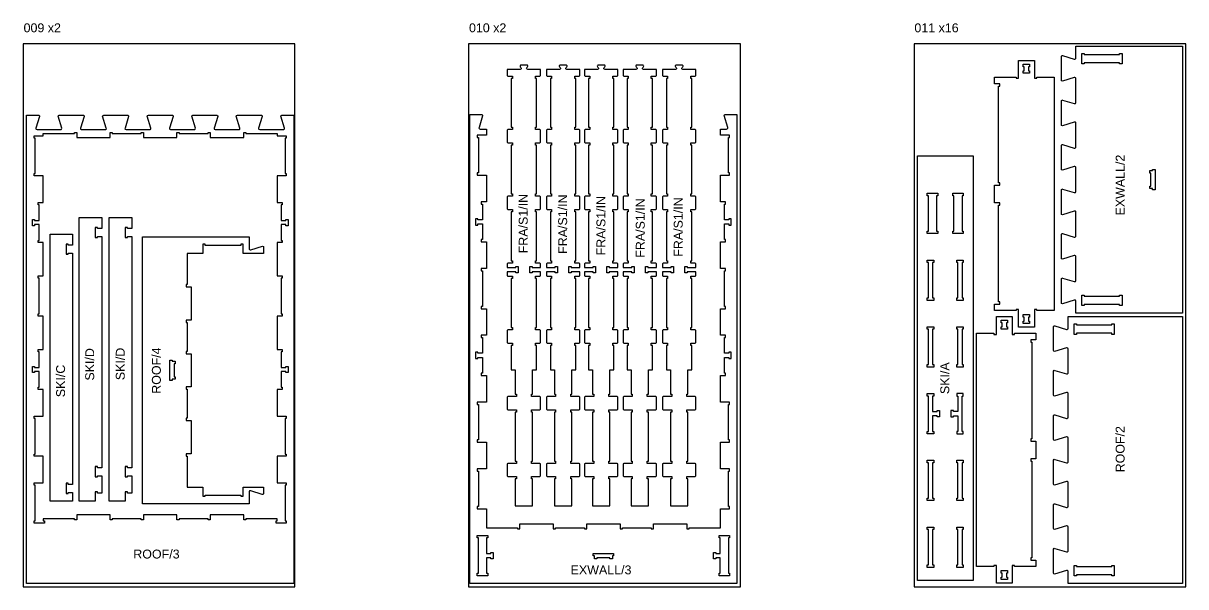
# Model space of a CAD drawing. Extents: x -4741 to 10570, y -11118 to 12613.
# Drawn here: x -650 to 4570, y 882 to 3415 of the extents above; entities that cross this region are included whole.
import ezdxf

# ---------------------------------------------------------------- set-up
doc = ezdxf.new("R2010")
doc.units = 0
doc.header["$MEASUREMENT"] = 0
for name, color, linetype in [('0_SHEET_BIRCHPLY_2440X1220', 1, 'CONTINUOUS'), ('1_ANYTOOL_1MMDEEP_INSIDE', 2, 'CONTINUOUS'), ('3_ANYTOOL_CUTTHROUGH_INSID', 4, 'CONTINUOUS'), ('6_ANYTOOL_CUTTHROUGH_OUTSI', 5, 'CONTINUOUS')]:
    doc.layers.add(name, color=color, linetype=linetype)

msp = doc.modelspace()

# ---------------------------------------------------------------- linework, layer by layer
at = {"layer": '0_SHEET_BIRCHPLY_2440X1220'}
for points in [[(-649.6, 3322.2), (-649.6, 882.2), (570.4, 882.2), (570.4, 3322.2), (-649.6, 3322.2)], [(1350.4, 3322.2), (1350.4, 882.2), (2570.4, 882.2), (2570.4, 3322.2), (1350.4, 3322.2)], [(3350.4, 3322.2), (3350.4, 882.2), (4570.4, 882.2), (4570.4, 3322.2), (3350.4, 3322.2)]]:
    msp.add_lwpolyline(points, dxfattribs=at)
at = {"layer": '3_ANYTOOL_CUTTHROUGH_INSID'}
for points in [[(4103.3, 3231.7), (4103.3, 3278.7), (4114.3, 3278.7), (4114.3, 3273.7), (4273.3, 3273.7), (4273.3, 3278.7), (4284.3, 3278.7), (4284.3, 3231.7), (4273.3, 3231.7), (4273.3, 3236.7), (4114.3, 3236.7), (4114.3, 3231.7), (4103.3, 3231.7)], [(3840.4, 3190.4), (3840.4, 3201.4), (3845.4, 3201.4), (3845.4, 3219.4), (3840.4, 3219.4), (3840.4, 3230.4), (3869.4, 3230.4), (3869.4, 3219.4), (3864.4, 3219.4), (3864.4, 3201.4), (3869.4, 3201.4), (3869.4, 3190.4), (3840.4, 3190.4)], [(4408.8, 2752.7), (4421.8, 2752.7), (4421.8, 2757.7), (4432.8, 2757.7), (4432.8, 2666.7), (4421.8, 2666.7), (4421.8, 2671.7), (4408.8, 2671.7), (4408.8, 2682.7), (4413.8, 2682.7), (4413.8, 2741.7), (4408.8, 2741.7), (4408.8, 2752.7)], [(3456.9, 2650.5), (3456.9, 2639.5), (3451.9, 2639.5), (3451.9, 2480.5), (3456.9, 2480.5), (3456.9, 2469.5), (3409.9, 2469.5), (3409.9, 2480.5), (3414.9, 2480.5), (3414.9, 2639.5), (3409.9, 2639.5), (3409.9, 2650.5), (3456.9, 2650.5)], [(3570.9, 2650.5), (3570.9, 2639.5), (3565.9, 2639.5), (3565.9, 2480.5), (3570.9, 2480.5), (3570.9, 2469.5), (3523.9, 2469.5), (3523.9, 2480.5), (3528.9, 2480.5), (3528.9, 2639.5), (3523.9, 2639.5), (3523.9, 2650.5), (3570.9, 2650.5)], [(3438.9, 2350.5), (3438.9, 2339.5), (3433.9, 2339.5), (3433.9, 2180.5), (3438.9, 2180.5), (3438.9, 2169.5), (3409.9, 2169.5), (3409.9, 2180.5), (3414.9, 2180.5), (3414.9, 2339.5), (3409.9, 2339.5), (3409.9, 2350.5), (3438.9, 2350.5)], [(3570.9, 2350.5), (3570.9, 2339.5), (3565.9, 2339.5), (3565.9, 2180.5), (3570.9, 2180.5), (3570.9, 2169.5), (3541.9, 2169.5), (3541.9, 2180.5), (3546.9, 2180.5), (3546.9, 2339.5), (3541.9, 2339.5), (3541.9, 2350.5), (3570.9, 2350.5)], [(4103.3, 2192.7), (4114.3, 2192.7), (4114.3, 2187.7), (4273.3, 2187.7), (4273.3, 2192.7), (4284.3, 2192.7), (4284.3, 2145.7), (4273.3, 2145.7), (4273.3, 2150.7), (4114.3, 2150.7), (4114.3, 2145.7), (4103.3, 2145.7), (4103.3, 2192.7)], [(3840.4, 2105.4), (3869.4, 2105.4), (3869.4, 2094.4), (3864.4, 2094.4), (3864.4, 2076.4), (3869.4, 2076.4), (3869.4, 2065.4), (3840.4, 2065.4), (3840.4, 2076.4), (3845.4, 2076.4), (3845.4, 2094.4), (3840.4, 2094.4), (3840.4, 2105.4)], [(3438.9, 2050.5), (3438.9, 2039.5), (3433.9, 2039.5), (3433.9, 1880.5), (3438.9, 1880.5), (3438.9, 1869.5), (3409.9, 1869.5), (3409.9, 1880.5), (3414.9, 1880.5), (3414.9, 2039.5), (3409.9, 2039.5), (3409.9, 2050.5), (3438.9, 2050.5)], [(3570.9, 2050.5), (3570.9, 2039.5), (3565.9, 2039.5), (3565.9, 1880.5), (3570.9, 1880.5), (3570.9, 1869.5), (3541.9, 1869.5), (3541.9, 1880.5), (3546.9, 1880.5), (3546.9, 2039.5), (3541.9, 2039.5), (3541.9, 2050.5), (3570.9, 2050.5)], [(3740.9, 2079.7), (3769.9, 2079.7), (3769.9, 2068.7), (3764.9, 2068.7), (3764.9, 2050.7), (3769.9, 2050.7), (3769.9, 2039.7), (3740.9, 2039.7), (3740.9, 2050.7), (3745.9, 2050.7), (3745.9, 2068.7), (3740.9, 2068.7), (3740.9, 2079.7)], [(4068.7, 2063.7), (4079.7, 2063.7), (4079.7, 2058.7), (4238.7, 2058.7), (4238.7, 2063.7), (4249.7, 2063.7), (4249.7, 2016.7), (4238.7, 2016.7), (4238.7, 2021.7), (4079.7, 2021.7), (4079.7, 2016.7), (4068.7, 2016.7), (4068.7, 2063.7)], [(8.8, 1900.5), (19.8, 1900.5), (19.8, 1895.5), (32.8, 1895.5), (32.8, 1884.5), (27.8, 1884.5), (27.8, 1825.5), (32.8, 1825.5), (32.8, 1814.5), (19.8, 1814.5), (19.8, 1809.5), (8.8, 1809.5), (8.8, 1900.5)], [(3414.9, 1739.5), (3409.9, 1739.5), (3409.9, 1750.5), (3438.9, 1750.5), (3438.9, 1739.5), (3433.9, 1739.5), (3433.9, 1669.5), (3453.9, 1669.5), (3453.9, 1674.5), (3464.9, 1674.5), (3464.9, 1645.5), (3453.9, 1645.5), (3453.9, 1650.5), (3433.9, 1650.5), (3433.9, 1580.5), (3438.9, 1580.5), (3438.9, 1569.5), (3409.9, 1569.5), (3409.9, 1580.5), (3414.9, 1580.5), (3414.9, 1739.5)], [(3565.9, 1739.5), (3570.9, 1739.5), (3570.9, 1750.5), (3541.9, 1750.5), (3541.9, 1739.5), (3546.9, 1739.5), (3546.9, 1669.5), (3526.9, 1669.5), (3526.9, 1674.5), (3515.9, 1674.5), (3515.9, 1645.5), (3526.9, 1645.5), (3526.9, 1650.5), (3546.9, 1650.5), (3546.9, 1580.5), (3541.9, 1580.5), (3541.9, 1569.5), (3570.9, 1569.5), (3570.9, 1580.5), (3565.9, 1580.5), (3565.9, 1739.5)], [(3438.9, 1450.5), (3438.9, 1439.5), (3433.9, 1439.5), (3433.9, 1280.5), (3438.9, 1280.5), (3438.9, 1269.5), (3409.9, 1269.5), (3409.9, 1280.5), (3414.9, 1280.5), (3414.9, 1439.5), (3409.9, 1439.5), (3409.9, 1450.5), (3438.9, 1450.5)], [(3570.9, 1450.5), (3570.9, 1439.5), (3565.9, 1439.5), (3565.9, 1280.5), (3570.9, 1280.5), (3570.9, 1269.5), (3541.9, 1269.5), (3541.9, 1280.5), (3546.9, 1280.5), (3546.9, 1439.5), (3541.9, 1439.5), (3541.9, 1450.5), (3570.9, 1450.5)], [(3438.9, 1150.5), (3438.9, 1139.5), (3433.9, 1139.5), (3433.9, 980.5), (3438.9, 980.5), (3438.9, 969.5), (3409.9, 969.5), (3409.9, 980.5), (3414.9, 980.5), (3414.9, 1139.5), (3409.9, 1139.5), (3409.9, 1150.5), (3438.9, 1150.5)], [(3570.9, 1150.5), (3570.9, 1139.5), (3565.9, 1139.5), (3565.9, 980.5), (3570.9, 980.5), (3570.9, 969.5), (3541.9, 969.5), (3541.9, 980.5), (3546.9, 980.5), (3546.9, 1139.5), (3541.9, 1139.5), (3541.9, 1150.5), (3570.9, 1150.5)], [(1435.9, 1112.7), (1435.9, 1101.7), (1430.9, 1101.7), (1430.9, 1031.7), (1449.9, 1031.7), (1449.9, 1036.7), (1460.9, 1036.7), (1460.9, 1007.7), (1449.9, 1007.7), (1449.9, 1012.7), (1430.9, 1012.7), (1430.9, 942.7), (1435.9, 942.7), (1435.9, 931.7), (1388.9, 931.7), (1388.9, 942.7), (1393.9, 942.7), (1393.9, 1101.7), (1388.9, 1101.7), (1388.9, 1112.7), (1435.9, 1112.7)], [(2474.9, 1112.7), (2521.9, 1112.7), (2521.9, 1101.7), (2516.9, 1101.7), (2516.9, 942.7), (2521.9, 942.7), (2521.9, 931.7), (2474.9, 931.7), (2474.9, 942.7), (2479.9, 942.7), (2479.9, 1012.7), (2460.9, 1012.7), (2460.9, 1007.7), (2449.9, 1007.7), (2449.9, 1036.7), (2460.9, 1036.7), (2460.9, 1031.7), (2479.9, 1031.7), (2479.9, 1101.7), (2474.9, 1101.7), (2474.9, 1112.7)], [(2000.9, 1031.7), (2000.9, 1020.7), (1995.9, 1020.7), (1995.9, 1007.7), (1984.9, 1007.7), (1984.9, 1012.7), (1925.9, 1012.7), (1925.9, 1007.7), (1914.9, 1007.7), (1914.9, 1020.7), (1909.9, 1020.7), (1909.9, 1031.7), (2000.9, 1031.7)], [(3740.9, 954.7), (3769.9, 954.7), (3769.9, 943.7), (3764.9, 943.7), (3764.9, 925.7), (3769.9, 925.7), (3769.9, 914.7), (3740.9, 914.7), (3740.9, 925.7), (3745.9, 925.7), (3745.9, 943.7), (3740.9, 943.7), (3740.9, 954.7)], [(4068.7, 977.7), (4079.7, 977.7), (4079.7, 972.7), (4238.7, 972.7), (4238.7, 977.7), (4249.7, 977.7), (4249.7, 930.7), (4238.7, 930.7), (4238.7, 935.7), (4079.7, 935.7), (4079.7, 930.7), (4068.7, 930.7), (4068.7, 977.7)]]:
    msp.add_lwpolyline(points, dxfattribs=at)
at = {"layer": '6_ANYTOOL_CUTTHROUGH_OUTSI'}
for points in [[(4011.8, 3066.9), (4014.4, 3070), (4017.7, 3069.8), (4069.8, 3053.7), (4072.3, 3053.6), (4074.6, 3054.6), (4076.3, 3056.5), (4076.8, 3059), (4076.8, 3165.5), (4076.3, 3168), (4074.6, 3169.9), (4072.3, 3170.9), (4069.8, 3170.7), (4016.3, 3154.3), (4012.6, 3155.9), (4011.8, 3159), (4011.8, 3266.9), (4014.4, 3270), (4017.7, 3269.8), (4069.8, 3253.7), (4072.3, 3253.6), (4074.6, 3254.6), (4076.3, 3256.5), (4076.8, 3259), (4076.8, 3312), (4555.1, 3312), (4555.1, 2112.5), (4076.8, 2112.5), (4076.8, 2165.5), (4076.3, 2168), (4074.6, 2169.9), (4072.3, 2170.9), (4069.8, 2170.7), (4016.3, 2154.3), (4012.6, 2155.9), (4011.8, 2159), (4011.8, 2266.9), (4014.4, 2270), (4017.7, 2269.8), (4069.8, 2253.7), (4072.3, 2253.6), (4074.6, 2254.6), (4076.3, 2256.5), (4076.8, 2259), (4076.8, 2365.5), (4076.3, 2368), (4074.6, 2369.9), (4072.3, 2370.9), (4069.8, 2370.7), (4016.3, 2354.3), (4012.6, 2355.9), (4011.8, 2359), (4011.8, 2466.9), (4014.4, 2470), (4017.7, 2469.8), (4069.8, 2453.7), (4072.3, 2453.6), (4074.6, 2454.6), (4076.3, 2456.5), (4076.8, 2459), (4076.8, 2565.5), (4076.3, 2568), (4074.6, 2569.9), (4072.3, 2570.9), (4069.8, 2570.7), (4016.3, 2554.3), (4012.6, 2555.9), (4011.8, 2559), (4011.8, 2666.9), (4014.4, 2670), (4017.7, 2669.8), (4069.8, 2653.7), (4072.3, 2653.6), (4074.6, 2654.6), (4076.3, 2656.5), (4076.8, 2659), (4076.8, 2765.5), (4076.3, 2768), (4074.6, 2769.9), (4072.3, 2770.9), (4069.8, 2770.7), (4016.3, 2754.3), (4012.6, 2755.9), (4011.8, 2759), (4011.8, 2866.9), (4014.4, 2870), (4017.7, 2869.8), (4069.8, 2853.7), (4072.3, 2853.6), (4074.6, 2854.6), (4076.3, 2856.5), (4076.8, 2859), (4076.8, 2965.5), (4076.3, 2968), (4074.6, 2969.9), (4072.3, 2970.9), (4069.8, 2970.7), (4016.3, 2954.3), (4012.6, 2955.9), (4011.8, 2959), (4011.8, 3066.9)], [(3730.2, 3132.7), (3735.2, 3132.7), (3735.2, 3143.2), (3712.2, 3143.2), (3712.2, 3172.7), (3808.7, 3172.7), (3808.7, 3167.7), (3819.2, 3167.7), (3819.2, 3247.7), (3890.7, 3247.7), (3890.7, 3167.7), (3901.2, 3167.7), (3901.2, 3172.7), (3979.7, 3172.7), (3979.7, 2123.2), (3901.2, 2123.2), (3901.2, 2128.2), (3890.7, 2128.2), (3890.7, 2048.2), (3819.2, 2048.2), (3819.2, 2128.2), (3808.7, 2128.2), (3808.7, 2123.2), (3712.2, 2123.2), (3712.2, 2152.7), (3735.2, 2152.7), (3735.2, 2163.2), (3730.2, 2163.2), (3730.2, 2597.7), (3735.2, 2597.7), (3735.2, 2608.2), (3712.2, 2608.2), (3712.2, 2687.7), (3735.2, 2687.7), (3735.2, 2698.2), (3730.2, 2698.2), (3730.2, 3132.7)], [(-487.9, 3001.5), (-379.8, 3001.5), (-376.4, 2998.6), (-376.6, 2995), (-392.6, 2943), (-392.8, 2940.6), (-391.9, 2938.5), (-390.1, 2937), (-387.8, 2936.5), (-281.4, 2936.5), (-279.1, 2937), (-277.4, 2938.5), (-276.5, 2940.6), (-276.6, 2943), (-293.1, 2996.6), (-291.4, 3000.6), (-287.9, 3001.5), (-179.8, 3001.5), (-176.4, 2998.6), (-176.6, 2995), (-192.6, 2943), (-192.8, 2940.6), (-191.9, 2938.5), (-187.8, 2936.5), (-81.4, 2936.5), (-79.1, 2937), (-77.4, 2938.5), (-76.5, 2940.6), (-76.6, 2943), (-93.1, 2996.6), (-91.4, 3000.6), (-87.9, 3001.5), (20.2, 3001.5), (23.6, 2998.6), (23.4, 2995), (7.4, 2943), (7.2, 2940.6), (8.1, 2938.5), (12.2, 2936.5), (118.6, 2936.5), (120.9, 2937), (122.6, 2938.5), (123.4, 2943), (106.9, 2996.6), (108.6, 3000.6), (112.1, 3001.5), (220.2, 3001.5), (223.6, 2998.6), (223.4, 2995), (207.4, 2943), (207.2, 2940.6), (208.1, 2938.5), (212.2, 2936.5), (318.6, 2936.5), (320.9, 2937), (322.6, 2938.5), (323.4, 2943), (306.9, 2996.6), (308.6, 3000.6), (312.1, 3001.5), (420.2, 3001.5), (423.6, 2998.6), (423.4, 2995), (407.4, 2943), (407.2, 2940.6), (408.1, 2938.5), (412.2, 2936.5), (518.6, 2936.5), (520.9, 2937), (522.6, 2938.5), (523.5, 2940.6), (523.4, 2943), (506.9, 2996.6), (508.6, 3000.6), (512.1, 3001.5), (565.6, 3001.5), (565.6, 897), (-634.9, 897), (-634.9, 3001.5), (-579.8, 3001.5), (-576.4, 2998.6), (-576.6, 2995), (-592.6, 2943), (-592.8, 2940.6), (-591.9, 2938.5), (-587.8, 2936.5), (-481.4, 2936.5), (-479.1, 2937), (-477.4, 2938.5), (-476.6, 2943), (-493.1, 2996.6), (-491.4, 3000.6), (-487.9, 3001.5)], [(2502.2, 3004.2), (2555.1, 3004.2), (2555.1, 897.5), (1355.6, 897.5), (1355.6, 3004.2), (1410.1, 3004.2), (1413.1, 3001.7), (1412.9, 2998.4), (1396.9, 2946.3), (1396.7, 2943.8), (1397.7, 2941.5), (1399.7, 2939.8), (1402.1, 2939.2), (1430.1, 2939.2), (1430.1, 2912.5), (1389.1, 2912.5), (1389.1, 2902), (1394.1, 2902), (1394.1, 2742.5), (1389.1, 2742.5), (1389.1, 2732), (1430.1, 2732), (1430.1, 2612.5), (1407.1, 2612.5), (1407.1, 2602), (1412.1, 2602), (1412.1, 2531.5), (1391.6, 2531.5), (1391.6, 2536.5), (1381.1, 2536.5), (1381.1, 2508), (1391.6, 2508), (1391.6, 2513), (1412.1, 2513), (1412.1, 2442.5), (1407.1, 2442.5), (1407.1, 2432), (1430.1, 2432), (1430.1, 2312.5), (1407.1, 2312.5), (1407.1, 2302), (1412.1, 2302), (1412.1, 2142.5), (1407.1, 2142.5), (1407.1, 2132), (1430.1, 2132), (1430.1, 2012.5), (1407.1, 2012.5), (1407.1, 2002), (1412.1, 2002), (1412.1, 1931.5), (1391.6, 1931.5), (1391.6, 1936.5), (1381.1, 1936.5), (1381.1, 1908), (1391.6, 1908), (1391.6, 1913), (1412.1, 1913), (1412.1, 1842.5), (1407.1, 1842.5), (1407.1, 1832), (1430.1, 1832), (1430.1, 1712.5), (1389.1, 1712.5), (1389.1, 1702), (1394.1, 1702), (1394.1, 1542.5), (1389.1, 1542.5), (1389.1, 1532), (1430.1, 1532), (1430.1, 1412.5), (1389.1, 1412.5), (1389.1, 1402), (1394.1, 1402), (1394.1, 1242.5), (1389.1, 1242.5), (1389.1, 1232), (1430.1, 1232), (1430.1, 1147), (1570.1, 1147), (1570.1, 1142), (1580.6, 1142), (1580.6, 1165), (1730.1, 1165), (1730.1, 1142), (1740.6, 1142), (1740.6, 1147), (1870.1, 1147), (1870.1, 1142), (1880.6, 1142), (1880.6, 1165), (2030.1, 1165), (2030.1, 1142), (2040.6, 1142), (2040.6, 1147), (2170.1, 1147), (2170.1, 1142), (2180.6, 1142), (2180.6, 1165), (2330.1, 1165), (2330.1, 1142), (2340.6, 1142), (2340.6, 1147), (2480.6, 1147), (2480.6, 1232), (2521.6, 1232), (2521.6, 1242.5), (2516.6, 1242.5), (2516.6, 1402), (2521.6, 1402), (2521.6, 1412.5), (2480.6, 1412.5), (2480.6, 1532), (2521.6, 1532), (2521.6, 1542.5), (2516.6, 1542.5), (2516.6, 1702), (2521.6, 1702), (2521.6, 1712.5), (2480.6, 1712.5), (2480.6, 1832), (2503.6, 1832), (2503.6, 1842.5), (2498.6, 1842.5), (2498.6, 1913), (2519.1, 1913), (2519.1, 1908), (2529.6, 1908), (2529.6, 1936.5), (2519.1, 1936.5), (2519.1, 1931.5), (2498.6, 1931.5), (2498.6, 2002), (2503.6, 2002), (2503.6, 2012.5), (2480.6, 2012.5), (2480.6, 2132), (2503.6, 2132), (2503.6, 2142.5), (2498.6, 2142.5), (2498.6, 2302), (2503.6, 2302), (2503.6, 2312.5), (2480.6, 2312.5), (2480.6, 2432), (2503.6, 2432), (2503.6, 2442.5), (2498.6, 2442.5), (2498.6, 2513), (2519.1, 2513), (2519.1, 2508), (2529.6, 2508), (2529.6, 2536.5), (2519.1, 2536.5), (2519.1, 2531.5), (2498.6, 2531.5), (2498.6, 2602), (2503.6, 2602), (2503.6, 2612.5), (2480.6, 2612.5), (2480.6, 2732), (2521.6, 2732), (2521.6, 2742.5), (2516.6, 2742.5), (2516.6, 2902), (2521.6, 2902), (2521.6, 2912.5), (2480.6, 2912.5), (2480.6, 2939.2), (2508.7, 2939.2), (2511.1, 2939.8), (2513.1, 2941.5), (2514.1, 2943.8), (2513.9, 2946.3), (2497.4, 2999.8), (2499, 3003.5), (2502.2, 3004.2)], [(-419.6, 2918.6), (-419.6, 2923.6), (-409.6, 2923.6), (-409.6, 2900.6), (-259.6, 2900.6), (-259.6, 2923.6), (-249.6, 2923.6), (-249.6, 2918.6), (-119.6, 2918.6), (-119.6, 2923.6), (-109.6, 2923.6), (-109.6, 2900.6), (40.4, 2900.6), (40.4, 2923.6), (50.4, 2923.6), (50.4, 2918.6), (180.4, 2918.6), (180.4, 2923.6), (190.4, 2923.6), (190.4, 2900.6), (340.4, 2900.6), (340.4, 2923.6), (350.4, 2923.6), (350.4, 2918.6), (490.4, 2918.6), (490.4, 2909), (531.4, 2909), (531.4, 2899), (526.4, 2899), (526.4, 2739), (531.4, 2739), (531.4, 2729), (490.4, 2729), (490.4, 2609), (513.4, 2609), (513.4, 2599), (508.4, 2599), (508.4, 2528), (529.4, 2528), (529.4, 2533), (539.4, 2533), (539.4, 2505), (529.4, 2505), (529.4, 2510), (508.4, 2510), (508.4, 2439), (513.4, 2439), (513.4, 2429), (490.4, 2429), (490.4, 2278.9), (513.4, 2278.9), (513.4, 2268.9), (508.4, 2268.9), (508.4, 2108.9), (513.4, 2108.9), (513.4, 2098.9), (490.4, 2098.9), (490.4, 1948.8), (513.4, 1948.8), (513.4, 1938.8), (508.4, 1938.8), (508.4, 1867.8), (529.4, 1867.8), (529.4, 1872.8), (539.4, 1872.8), (539.4, 1844.8), (529.4, 1844.8), (529.4, 1849.8), (508.4, 1849.8), (508.4, 1778.8), (513.4, 1778.8), (513.4, 1768.8), (490.4, 1768.8), (490.4, 1648.8), (531.4, 1648.8), (531.4, 1638.8), (526.4, 1638.8), (526.4, 1478.8), (531.4, 1478.8), (531.4, 1468.8), (490.4, 1468.8), (490.4, 1348.8), (531.4, 1348.8), (531.4, 1338.8), (526.4, 1338.8), (526.4, 1178.8), (531.4, 1178.8), (531.4, 1168.8), (485.4, 1168.8), (485.4, 1178.8), (490.4, 1178.8), (490.4, 1187.6), (350.4, 1187.6), (350.4, 1182.6), (340.4, 1182.6), (340.4, 1205.6), (190.4, 1205.6), (190.4, 1182.6), (180.4, 1182.6), (180.4, 1187.6), (50.4, 1187.6), (50.4, 1182.6), (40.4, 1182.6), (40.4, 1205.6), (-109.6, 1205.6), (-109.6, 1182.6), (-119.6, 1182.6), (-119.6, 1187.6), (-249.6, 1187.6), (-249.6, 1182.6), (-259.6, 1182.6), (-259.6, 1205.6), (-409.6, 1205.6), (-409.6, 1182.6), (-419.6, 1182.6), (-419.6, 1187.6), (-559.6, 1187.6), (-559.6, 1178.8), (-554.6, 1178.8), (-554.6, 1168.8), (-600.6, 1168.8), (-600.6, 1178.8), (-595.6, 1178.8), (-595.6, 1338.8), (-600.6, 1338.8), (-600.6, 1348.8), (-559.6, 1348.8), (-559.6, 1468.8), (-600.6, 1468.8), (-600.6, 1478.8), (-595.6, 1478.8), (-595.6, 1638.8), (-600.6, 1638.8), (-600.6, 1648.8), (-559.6, 1648.8), (-559.6, 1768.8), (-582.6, 1768.8), (-582.6, 1778.8), (-577.6, 1778.8), (-577.6, 1849.8), (-598.6, 1849.8), (-598.6, 1844.8), (-608.6, 1844.8), (-608.6, 1872.8), (-598.6, 1872.8), (-598.6, 1867.8), (-577.6, 1867.8), (-577.6, 1938.8), (-582.6, 1938.8), (-582.6, 1948.8), (-559.6, 1948.8), (-559.6, 2098.9), (-582.6, 2098.9), (-582.6, 2108.9), (-577.6, 2108.9), (-577.6, 2268.9), (-582.6, 2268.9), (-582.6, 2278.9), (-559.6, 2278.9), (-559.6, 2429), (-582.6, 2429), (-582.6, 2439), (-577.6, 2439), (-577.6, 2510), (-598.6, 2510), (-598.6, 2505), (-608.6, 2505), (-608.6, 2533), (-598.6, 2533), (-598.6, 2528), (-577.6, 2528), (-577.6, 2599), (-582.6, 2599), (-582.6, 2609), (-559.6, 2609), (-559.6, 2729), (-600.6, 2729), (-600.6, 2739), (-595.6, 2739), (-595.6, 2899), (-600.6, 2899), (-600.6, 2909), (-559.6, 2909), (-559.6, 2918.6), (-419.6, 2918.6)], [(3615.1, 2818.7), (3615.1, 910.3), (3365.6, 910.3), (3365.6, 2818.7), (3615.1, 2818.7)], [(-398.3, 2542.3), (-297.3, 2542.3), (-297.3, 2492.3), (-316.3, 2492.3), (-316.3, 2497.3), (-326.3, 2497.3), (-326.3, 2451.3), (-316.3, 2451.3), (-316.3, 2456.3), (-297.3, 2456.3), (-297.3, 1417.3), (-316.3, 1417.3), (-316.3, 1422.3), (-326.3, 1422.3), (-326.3, 1376.3), (-316.3, 1376.3), (-316.3, 1381.3), (-297.3, 1381.3), (-297.3, 1303.3), (-316.3, 1303.3), (-316.3, 1308.3), (-326.3, 1308.3), (-326.3, 1267.3), (-398.3, 1267.3), (-398.3, 2542.3)], [(-263.3, 2542.3), (-162.3, 2542.3), (-162.3, 2492.3), (-181.3, 2492.3), (-181.3, 2497.3), (-191.3, 2497.3), (-191.3, 2451.3), (-181.3, 2451.3), (-181.3, 2456.3), (-162.3, 2456.3), (-162.3, 1417.3), (-181.3, 1417.3), (-181.3, 1422.3), (-191.3, 1422.3), (-191.3, 1376.3), (-181.3, 1376.3), (-181.3, 1381.3), (-162.3, 1381.3), (-162.3, 1303.3), (-181.3, 1303.3), (-181.3, 1308.3), (-191.3, 1308.3), (-191.3, 1267.3), (-263.3, 1267.3), (-263.3, 2542.3)], [(-428.3, 2467.3), (-428.3, 2417.3), (-447.3, 2417.3), (-447.3, 2422.3), (-457.3, 2422.3), (-457.3, 2376.3), (-447.3, 2376.3), (-447.3, 2381.3), (-428.3, 2381.3), (-428.3, 1342.3), (-447.3, 1342.3), (-447.3, 1347.3), (-457.3, 1347.3), (-457.3, 1301.3), (-447.3, 1301.3), (-447.3, 1306.3), (-428.3, 1306.3), (-428.3, 1267.3), (-529.3, 1267.3), (-529.3, 2467.3), (-428.3, 2467.3)], [(-113.6, 2454.8), (364.7, 2454.8), (364.7, 2401.8), (365.3, 2399.3), (366.9, 2397.4), (369.3, 2396.4), (371.8, 2396.5), (425.3, 2413), (429, 2411.4), (429.7, 2408.2), (429.7, 2380.3), (338, 2380.3), (338, 2421.3), (327.5, 2421.3), (327.5, 2416.3), (168, 2416.3), (168, 2421.3), (157.5, 2421.3), (157.5, 2380.3), (86.5, 2380.3), (86.5, 2240.3), (81.5, 2240.3), (81.5, 2229.8), (104.5, 2229.8), (104.5, 2080.3), (81.5, 2080.3), (81.5, 2069.8), (86.5, 2069.8), (86.5, 1940.3), (81.5, 1940.3), (81.5, 1929.8), (104.5, 1929.8), (104.5, 1780.3), (81.5, 1780.3), (81.5, 1769.8), (86.5, 1769.8), (86.5, 1640.3), (81.5, 1640.3), (81.5, 1629.8), (104.5, 1629.8), (104.5, 1480.3), (81.5, 1480.3), (81.5, 1469.8), (86.5, 1469.8), (86.5, 1329.8), (157.5, 1329.8), (157.5, 1288.8), (168, 1288.8), (168, 1293.8), (327.5, 1293.8), (327.5, 1288.8), (338, 1288.8), (338, 1329.8), (429.7, 1329.8), (429.7, 1300.4), (427.1, 1297.3), (423.9, 1297.5), (371.8, 1313.5), (369.3, 1313.7), (366.9, 1312.7), (365.3, 1310.8), (364.7, 1308.3), (364.7, 1255.3), (-113.6, 1255.3), (-113.6, 2454.8)], [(3630.9, 1614.3), (3630.9, 2021.7), (3708.9, 2021.7), (3708.9, 2016.7), (3719.9, 2016.7), (3719.9, 2096.7), (3790.9, 2096.7), (3790.9, 2016.7), (3801.9, 2016.7), (3801.9, 2021.7), (3897.9, 2021.7), (3897.9, 1992.7), (3874.9, 1992.7), (3874.9, 1981.7), (3879.9, 1981.7), (3879.9, 1547.7), (3874.9, 1547.7), (3874.9, 1536.7), (3897.9, 1536.7), (3897.9, 1457.7), (3874.9, 1457.7), (3874.9, 1446.7), (3879.9, 1446.7), (3879.9, 1012.7), (3874.9, 1012.7), (3874.9, 1001.7), (3897.9, 1001.7), (3897.9, 972.7), (3801.9, 972.7), (3801.9, 977.7), (3790.9, 977.7), (3790.9, 897.7), (3719.9, 897.7), (3719.9, 977.7), (3708.9, 977.7), (3708.9, 972.7), (3630.9, 972.7), (3630.9, 1614.3)], [(4042.2, 2097), (4555.1, 2097), (4555.1, 897.5), (4042.2, 897.5), (4042.2, 950.5), (4041.7, 953), (4040, 954.9), (4037.7, 955.9), (4035.1, 955.7), (3981.7, 939.3), (3978, 940.9), (3977.2, 944), (3977.2, 1051.9), (3979.8, 1055), (3983.1, 1054.8), (4035.1, 1038.8), (4037.7, 1038.6), (4040, 1039.6), (4041.7, 1041.5), (4042.2, 1044), (4042.2, 1150.5), (4041.7, 1153), (4040, 1154.9), (4037.7, 1155.9), (4035.1, 1155.7), (3981.7, 1139.3), (3978, 1140.9), (3977.2, 1144), (3977.2, 1251.9), (3979.8, 1255), (3983.1, 1254.8), (4035.1, 1238.8), (4037.7, 1238.6), (4040, 1239.6), (4041.7, 1241.5), (4042.2, 1244), (4042.2, 1350.5), (4041.7, 1353), (4040, 1354.9), (4037.7, 1355.9), (4035.1, 1355.7), (3981.7, 1339.3), (3978, 1340.9), (3977.2, 1344), (3977.2, 1451.9), (3979.8, 1455), (3983.1, 1454.8), (4035.1, 1438.7), (4037.7, 1438.6), (4040, 1439.6), (4041.7, 1441.5), (4042.2, 1444), (4042.2, 1550.5), (4041.7, 1553), (4040, 1554.9), (4037.7, 1555.9), (4035.1, 1555.7), (3981.7, 1539.3), (3978, 1540.9), (3977.2, 1544), (3977.2, 1651.9), (3979.8, 1655), (3983.1, 1654.8), (4035.1, 1638.7), (4037.7, 1638.6), (4040, 1639.6), (4041.7, 1641.5), (4042.2, 1644), (4042.2, 1750.5), (4041.7, 1753), (4040, 1754.9), (4037.7, 1755.9), (4035.1, 1755.7), (3981.7, 1739.3), (3978, 1740.9), (3977.2, 1744), (3977.2, 1851.9), (3979.8, 1855), (3983.1, 1854.8), (4035.1, 1838.7), (4037.7, 1838.6), (4040, 1839.6), (4041.7, 1841.5), (4042.2, 1844), (4042.2, 1950.5), (4041.7, 1953), (4040, 1954.9), (4037.7, 1955.9), (4035.1, 1955.7), (3981.7, 1939.3), (3978, 1940.9), (3977.2, 1944), (3977.2, 2051.9), (3979.8, 2055), (3983.1, 2054.8), (4035.1, 2038.7), (4037.7, 2038.6), (4040, 2039.6), (4041.7, 2041.5), (4042.2, 2044), (4042.2, 2097)]]:
    msp.add_lwpolyline(points, dxfattribs=at)
for points in [[(1637.5, 1245.9), (1637.5, 1366.9), (1632.5, 1366.9), (1632.5, 1377.4), (1670.6, 1377.4), (1673.5, 1380.3), (1673.5, 1434.1), (1670.6, 1436.9), (1632.5, 1436.9), (1632.5, 1447.4), (1637.5, 1447.4), (1637.5, 1666.9), (1632.5, 1666.9), (1632.5, 1677.4), (1670.6, 1677.4), (1673.5, 1680.3), (1673.5, 1734.1), (1670.6, 1736.9), (1632.5, 1736.9), (1632.5, 1747.4), (1637.5, 1747.4), (1637.5, 1857.4), (1655.5, 1857.4), (1655.5, 1966.9), (1650.5, 1966.9), (1650.5, 1977.4), (1670.6, 1977.4), (1673.5, 1980.3), (1673.5, 2034.1), (1670.6, 2036.9), (1650.5, 2036.9), (1650.5, 2047.4), (1655.5, 2047.4), (1655.5, 2266.9), (1650.5, 2266.9), (1650.5, 2277.4), (1670.6, 2277.4), (1673.5, 2280.3), (1673.5, 2297.9), (1635, 2297.9), (1635, 2292.9), (1624.5, 2292.9), (1624.5, 2321.4), (1635, 2321.4), (1635, 2316.4), (1673.5, 2316.4), (1673.5, 2334.1), (1670.6, 2336.9), (1650.5, 2336.9), (1650.5, 2347.4), (1655.5, 2347.4), (1655.5, 2566.9), (1650.5, 2566.9), (1650.5, 2577.4), (1670.6, 2577.4), (1673.5, 2580.3), (1673.5, 2634.1), (1670.6, 2636.9), (1650.5, 2636.9), (1650.5, 2647.4), (1655.5, 2647.4), (1655.5, 2866.9), (1650.5, 2866.9), (1650.5, 2877.4), (1670.6, 2877.4), (1673.5, 2880.3), (1673.5, 2934.1), (1670.6, 2936.9), (1650.5, 2936.9), (1650.5, 2947.4), (1655.5, 2947.4), (1655.5, 3166.9), (1650.5, 3166.9), (1650.5, 3177.4), (1670.6, 3177.4), (1673.5, 3180.3), (1673.5, 3206.9), (1615.8, 3206.9, -0.668179), (1612.1, 3215.9), (1615, 3218.8, 0.668179), (1611.7, 3226.9), (1585.8, 3226.9, 0.668179), (1582.4, 3218.8), (1585.4, 3215.9, -0.668179), (1581.7, 3206.9), (1524, 3206.9), (1524, 3180.3), (1526.8, 3177.4), (1547, 3177.4), (1547, 3166.9), (1542, 3166.9), (1542, 2947.4), (1547, 2947.4), (1547, 2936.9), (1526.8, 2936.9), (1524, 2934.1), (1524, 2880.3), (1526.8, 2877.4), (1547, 2877.4), (1547, 2866.9), (1542, 2866.9), (1542, 2647.4), (1547, 2647.4), (1547, 2636.9), (1526.8, 2636.9), (1524, 2634.1), (1524, 2580.3), (1526.8, 2577.4), (1547, 2577.4), (1547, 2566.9), (1542, 2566.9), (1542, 2347.4), (1547, 2347.4), (1547, 2336.9), (1526.8, 2336.9), (1524, 2334.1), (1524, 2316.4), (1562.5, 2316.4), (1562.5, 2321.4), (1573, 2321.4), (1573, 2292.9), (1562.5, 2292.9), (1562.5, 2297.9), (1524, 2297.9), (1524, 2280.3), (1526.8, 2277.4), (1547, 2277.4), (1547, 2266.9), (1542, 2266.9), (1542, 2047.4), (1547, 2047.4), (1547, 2036.9), (1526.8, 2036.9), (1524, 2034.1), (1524, 1980.3), (1526.8, 1977.4), (1547, 1977.4), (1547, 1966.9), (1542, 1966.9), (1542, 1857.4), (1560, 1857.4), (1560, 1747.4), (1565, 1747.4), (1565, 1736.9), (1526.8, 1736.9), (1524, 1734.1), (1524, 1680.3), (1526.8, 1677.4), (1565, 1677.4), (1565, 1666.9), (1560, 1666.9), (1560, 1447.4), (1565, 1447.4), (1565, 1436.9), (1526.8, 1436.9), (1524, 1434.1), (1524, 1380.3), (1526.8, 1377.4), (1565, 1377.4), (1565, 1366.9), (1560, 1366.9), (1560, 1245.9), (1637.5, 1245.9)], [(1813.5, 1245.9), (1813.5, 1366.9), (1808.5, 1366.9), (1808.5, 1377.4), (1846.6, 1377.4), (1849.5, 1380.3), (1849.5, 1434.1), (1846.6, 1436.9), (1808.5, 1436.9), (1808.5, 1447.4), (1813.5, 1447.4), (1813.5, 1666.9), (1808.5, 1666.9), (1808.5, 1677.4), (1846.6, 1677.4), (1849.5, 1680.3), (1849.5, 1734.1), (1846.6, 1736.9), (1808.5, 1736.9), (1808.5, 1747.4), (1813.5, 1747.4), (1813.5, 1857.4), (1831.5, 1857.4), (1831.5, 1966.9), (1826.5, 1966.9), (1826.5, 1977.4), (1846.6, 1977.4), (1849.5, 1980.3), (1849.5, 2034.1), (1846.6, 2036.9), (1826.5, 2036.9), (1826.5, 2047.4), (1831.5, 2047.4), (1831.5, 2266.9), (1826.5, 2266.9), (1826.5, 2277.4), (1846.6, 2277.4), (1849.5, 2280.3), (1849.5, 2297.9), (1811, 2297.9), (1811, 2292.9), (1800.5, 2292.9), (1800.5, 2321.4), (1811, 2321.4), (1811, 2316.4), (1849.5, 2316.4), (1849.5, 2334.1), (1846.6, 2336.9), (1826.5, 2336.9), (1826.5, 2347.4), (1831.5, 2347.4), (1831.5, 2566.9), (1826.5, 2566.9), (1826.5, 2577.4), (1846.6, 2577.4), (1849.5, 2580.3), (1849.5, 2634.1), (1846.6, 2636.9), (1826.5, 2636.9), (1826.5, 2647.4), (1831.5, 2647.4), (1831.5, 2866.9), (1826.5, 2866.9), (1826.5, 2877.4), (1846.6, 2877.4), (1849.5, 2880.3), (1849.5, 2934.1), (1846.6, 2936.9), (1826.5, 2936.9), (1826.5, 2947.4), (1831.5, 2947.4), (1831.5, 3166.9), (1826.5, 3166.9), (1826.5, 3177.4), (1846.6, 3177.4), (1849.5, 3180.3), (1849.5, 3206.9), (1791.8, 3206.9, -0.668179), (1788.1, 3215.9), (1791, 3218.8, 0.668179), (1787.7, 3226.9), (1761.8, 3226.9, 0.668179), (1758.4, 3218.8), (1761.4, 3215.9, -0.668179), (1757.7, 3206.9), (1700, 3206.9), (1700, 3180.3), (1702.8, 3177.4), (1723, 3177.4), (1723, 3166.9), (1718, 3166.9), (1718, 2947.4), (1723, 2947.4), (1723, 2936.9), (1702.8, 2936.9), (1700, 2934.1), (1700, 2880.3), (1702.8, 2877.4), (1723, 2877.4), (1723, 2866.9), (1718, 2866.9), (1718, 2647.4), (1723, 2647.4), (1723, 2636.9), (1702.8, 2636.9), (1700, 2634.1), (1700, 2580.3), (1702.8, 2577.4), (1723, 2577.4), (1723, 2566.9), (1718, 2566.9), (1718, 2347.4), (1723, 2347.4), (1723, 2336.9), (1702.8, 2336.9), (1700, 2334.1), (1700, 2316.4), (1738.5, 2316.4), (1738.5, 2321.4), (1749, 2321.4), (1749, 2292.9), (1738.5, 2292.9), (1738.5, 2297.9), (1700, 2297.9), (1700, 2280.3), (1702.8, 2277.4), (1723, 2277.4), (1723, 2266.9), (1718, 2266.9), (1718, 2047.4), (1723, 2047.4), (1723, 2036.9), (1702.8, 2036.9), (1700, 2034.1), (1700, 1980.3), (1702.8, 1977.4), (1723, 1977.4), (1723, 1966.9), (1718, 1966.9), (1718, 1857.4), (1736, 1857.4), (1736, 1747.4), (1741, 1747.4), (1741, 1736.9), (1702.8, 1736.9), (1700, 1734.1), (1700, 1680.3), (1702.8, 1677.4), (1741, 1677.4), (1741, 1666.9), (1736, 1666.9), (1736, 1447.4), (1741, 1447.4), (1741, 1436.9), (1702.8, 1436.9), (1700, 1434.1), (1700, 1380.3), (1702.8, 1377.4), (1741, 1377.4), (1741, 1366.9), (1736, 1366.9), (1736, 1245.9), (1813.5, 1245.9)], [(1984.5, 1245.9), (1984.5, 1366.9), (1979.5, 1366.9), (1979.5, 1377.4), (2017.6, 1377.4), (2020.5, 1380.3), (2020.5, 1434.1), (2017.6, 1436.9), (1979.5, 1436.9), (1979.5, 1447.4), (1984.5, 1447.4), (1984.5, 1666.9), (1979.5, 1666.9), (1979.5, 1677.4), (2017.6, 1677.4), (2020.5, 1680.3), (2020.5, 1734.1), (2017.6, 1736.9), (1979.5, 1736.9), (1979.5, 1747.4), (1984.5, 1747.4), (1984.5, 1857.4), (2002.5, 1857.4), (2002.5, 1966.9), (1997.5, 1966.9), (1997.5, 1977.4), (2017.6, 1977.4), (2020.5, 1980.3), (2020.5, 2034.1), (2017.6, 2036.9), (1997.5, 2036.9), (1997.5, 2047.4), (2002.5, 2047.4), (2002.5, 2266.9), (1997.5, 2266.9), (1997.5, 2277.4), (2017.6, 2277.4), (2020.5, 2280.3), (2020.5, 2297.9), (1982, 2297.9), (1982, 2292.9), (1971.5, 2292.9), (1971.5, 2321.4), (1982, 2321.4), (1982, 2316.4), (2020.5, 2316.4), (2020.5, 2334.1), (2017.6, 2336.9), (1997.5, 2336.9), (1997.5, 2347.4), (2002.5, 2347.4), (2002.5, 2566.9), (1997.5, 2566.9), (1997.5, 2577.4), (2017.6, 2577.4), (2020.5, 2580.3), (2020.5, 2634.1), (2017.6, 2636.9), (1997.5, 2636.9), (1997.5, 2647.4), (2002.5, 2647.4), (2002.5, 2866.9), (1997.5, 2866.9), (1997.5, 2877.4), (2017.6, 2877.4), (2020.5, 2880.3), (2020.5, 2934.1), (2017.6, 2936.9), (1997.5, 2936.9), (1997.5, 2947.4), (2002.5, 2947.4), (2002.5, 3166.9), (1997.5, 3166.9), (1997.5, 3177.4), (2017.6, 3177.4), (2020.5, 3180.3), (2020.5, 3206.9), (1962.8, 3206.9, -0.668179), (1959.1, 3215.9), (1962, 3218.8, 0.668179), (1958.7, 3226.9), (1932.8, 3226.9, 0.668179), (1929.4, 3218.8), (1932.4, 3215.9, -0.668179), (1928.7, 3206.9), (1871, 3206.9), (1871, 3180.3), (1873.8, 3177.4), (1894, 3177.4), (1894, 3166.9), (1889, 3166.9), (1889, 2947.4), (1894, 2947.4), (1894, 2936.9), (1873.8, 2936.9), (1871, 2934.1), (1871, 2880.3), (1873.8, 2877.4), (1894, 2877.4), (1894, 2866.9), (1889, 2866.9), (1889, 2647.4), (1894, 2647.4), (1894, 2636.9), (1873.8, 2636.9), (1871, 2634.1), (1871, 2580.3), (1873.8, 2577.4), (1894, 2577.4), (1894, 2566.9), (1889, 2566.9), (1889, 2347.4), (1894, 2347.4), (1894, 2336.9), (1873.8, 2336.9), (1871, 2334.1), (1871, 2316.4), (1909.5, 2316.4), (1909.5, 2321.4), (1920, 2321.4), (1920, 2292.9), (1909.5, 2292.9), (1909.5, 2297.9), (1871, 2297.9), (1871, 2280.3), (1873.8, 2277.4), (1894, 2277.4), (1894, 2266.9), (1889, 2266.9), (1889, 2047.4), (1894, 2047.4), (1894, 2036.9), (1873.8, 2036.9), (1871, 2034.1), (1871, 1980.3), (1873.8, 1977.4), (1894, 1977.4), (1894, 1966.9), (1889, 1966.9), (1889, 1857.4), (1907, 1857.4), (1907, 1747.4), (1912, 1747.4), (1912, 1736.9), (1873.8, 1736.9), (1871, 1734.1), (1871, 1680.3), (1873.8, 1677.4), (1912, 1677.4), (1912, 1666.9), (1907, 1666.9), (1907, 1447.4), (1912, 1447.4), (1912, 1436.9), (1873.8, 1436.9), (1871, 1434.1), (1871, 1380.3), (1873.8, 1377.4), (1912, 1377.4), (1912, 1366.9), (1907, 1366.9), (1907, 1245.9), (1984.5, 1245.9)], [(2157.5, 1245.9), (2157.5, 1366.9), (2152.5, 1366.9), (2152.5, 1377.4), (2190.6, 1377.4), (2193.5, 1380.3), (2193.5, 1434.1), (2190.6, 1436.9), (2152.5, 1436.9), (2152.5, 1447.4), (2157.5, 1447.4), (2157.5, 1666.9), (2152.5, 1666.9), (2152.5, 1677.4), (2190.6, 1677.4), (2193.5, 1680.3), (2193.5, 1734.1), (2190.6, 1736.9), (2152.5, 1736.9), (2152.5, 1747.4), (2157.5, 1747.4), (2157.5, 1857.4), (2175.5, 1857.4), (2175.5, 1966.9), (2170.5, 1966.9), (2170.5, 1977.4), (2190.6, 1977.4), (2193.5, 1980.3), (2193.5, 2034.1), (2190.6, 2036.9), (2170.5, 2036.9), (2170.5, 2047.4), (2175.5, 2047.4), (2175.5, 2266.9), (2170.5, 2266.9), (2170.5, 2277.4), (2190.6, 2277.4), (2193.5, 2280.3), (2193.5, 2297.9), (2155, 2297.9), (2155, 2292.9), (2144.5, 2292.9), (2144.5, 2321.4), (2155, 2321.4), (2155, 2316.4), (2193.5, 2316.4), (2193.5, 2334.1), (2190.6, 2336.9), (2170.5, 2336.9), (2170.5, 2347.4), (2175.5, 2347.4), (2175.5, 2566.9), (2170.5, 2566.9), (2170.5, 2577.4), (2190.6, 2577.4), (2193.5, 2580.3), (2193.5, 2634.1), (2190.6, 2636.9), (2170.5, 2636.9), (2170.5, 2647.4), (2175.5, 2647.4), (2175.5, 2866.9), (2170.5, 2866.9), (2170.5, 2877.4), (2190.6, 2877.4), (2193.5, 2880.3), (2193.5, 2934.1), (2190.6, 2936.9), (2170.5, 2936.9), (2170.5, 2947.4), (2175.5, 2947.4), (2175.5, 3166.9), (2170.5, 3166.9), (2170.5, 3177.4), (2190.6, 3177.4), (2193.5, 3180.3), (2193.5, 3206.9), (2135.8, 3206.9, -0.668179), (2132.1, 3215.9), (2135, 3218.8, 0.668179), (2131.7, 3226.9), (2105.8, 3226.9, 0.668179), (2102.4, 3218.8), (2105.4, 3215.9, -0.668179), (2101.7, 3206.9), (2044, 3206.9), (2044, 3180.3), (2046.8, 3177.4), (2067, 3177.4), (2067, 3166.9), (2062, 3166.9), (2062, 2947.4), (2067, 2947.4), (2067, 2936.9), (2046.8, 2936.9), (2044, 2934.1), (2044, 2880.3), (2046.8, 2877.4), (2067, 2877.4), (2067, 2866.9), (2062, 2866.9), (2062, 2647.4), (2067, 2647.4), (2067, 2636.9), (2046.8, 2636.9), (2044, 2634.1), (2044, 2580.3), (2046.8, 2577.4), (2067, 2577.4), (2067, 2566.9), (2062, 2566.9), (2062, 2347.4), (2067, 2347.4), (2067, 2336.9), (2046.8, 2336.9), (2044, 2334.1), (2044, 2316.4), (2082.5, 2316.4), (2082.5, 2321.4), (2093, 2321.4), (2093, 2292.9), (2082.5, 2292.9), (2082.5, 2297.9), (2044, 2297.9), (2044, 2280.3), (2046.8, 2277.4), (2067, 2277.4), (2067, 2266.9), (2062, 2266.9), (2062, 2047.4), (2067, 2047.4), (2067, 2036.9), (2046.8, 2036.9), (2044, 2034.1), (2044, 1980.3), (2046.8, 1977.4), (2067, 1977.4), (2067, 1966.9), (2062, 1966.9), (2062, 1857.4), (2080, 1857.4), (2080, 1747.4), (2085, 1747.4), (2085, 1736.9), (2046.8, 1736.9), (2044, 1734.1), (2044, 1680.3), (2046.8, 1677.4), (2085, 1677.4), (2085, 1666.9), (2080, 1666.9), (2080, 1447.4), (2085, 1447.4), (2085, 1436.9), (2046.8, 1436.9), (2044, 1434.1), (2044, 1380.3), (2046.8, 1377.4), (2085, 1377.4), (2085, 1366.9), (2080, 1366.9), (2080, 1245.9), (2157.5, 1245.9)], [(2334.5, 1245.9), (2334.5, 1366.9), (2329.5, 1366.9), (2329.5, 1377.4), (2367.6, 1377.4), (2370.5, 1380.3), (2370.5, 1434.1), (2367.6, 1436.9), (2329.5, 1436.9), (2329.5, 1447.4), (2334.5, 1447.4), (2334.5, 1666.9), (2329.5, 1666.9), (2329.5, 1677.4), (2367.6, 1677.4), (2370.5, 1680.3), (2370.5, 1734.1), (2367.6, 1736.9), (2329.5, 1736.9), (2329.5, 1747.4), (2334.5, 1747.4), (2334.5, 1857.4), (2352.5, 1857.4), (2352.5, 1966.9), (2347.5, 1966.9), (2347.5, 1977.4), (2367.6, 1977.4), (2370.5, 1980.3), (2370.5, 2034.1), (2367.6, 2036.9), (2347.5, 2036.9), (2347.5, 2047.4), (2352.5, 2047.4), (2352.5, 2266.9), (2347.5, 2266.9), (2347.5, 2277.4), (2367.6, 2277.4), (2370.5, 2280.3), (2370.5, 2297.9), (2332, 2297.9), (2332, 2292.9), (2321.5, 2292.9), (2321.5, 2321.4), (2332, 2321.4), (2332, 2316.4), (2370.5, 2316.4), (2370.5, 2334.1), (2367.6, 2336.9), (2347.5, 2336.9), (2347.5, 2347.4), (2352.5, 2347.4), (2352.5, 2566.9), (2347.5, 2566.9), (2347.5, 2577.4), (2367.6, 2577.4), (2370.5, 2580.3), (2370.5, 2634.1), (2367.6, 2636.9), (2347.5, 2636.9), (2347.5, 2647.4), (2352.5, 2647.4), (2352.5, 2866.9), (2347.5, 2866.9), (2347.5, 2877.4), (2367.6, 2877.4), (2370.5, 2880.3), (2370.5, 2934.1), (2367.6, 2936.9), (2347.5, 2936.9), (2347.5, 2947.4), (2352.5, 2947.4), (2352.5, 3166.9), (2347.5, 3166.9), (2347.5, 3177.4), (2367.6, 3177.4), (2370.5, 3180.3), (2370.5, 3206.9), (2312.8, 3206.9, -0.668179), (2309.1, 3215.9), (2312, 3218.8, 0.668179), (2308.7, 3226.9), (2282.8, 3226.9, 0.668179), (2279.4, 3218.8), (2282.4, 3215.9, -0.668179), (2278.7, 3206.9), (2221, 3206.9), (2221, 3180.3), (2223.8, 3177.4), (2244, 3177.4), (2244, 3166.9), (2239, 3166.9), (2239, 2947.4), (2244, 2947.4), (2244, 2936.9), (2223.8, 2936.9), (2221, 2934.1), (2221, 2880.3), (2223.8, 2877.4), (2244, 2877.4), (2244, 2866.9), (2239, 2866.9), (2239, 2647.4), (2244, 2647.4), (2244, 2636.9), (2223.8, 2636.9), (2221, 2634.1), (2221, 2580.3), (2223.8, 2577.4), (2244, 2577.4), (2244, 2566.9), (2239, 2566.9), (2239, 2347.4), (2244, 2347.4), (2244, 2336.9), (2223.8, 2336.9), (2221, 2334.1), (2221, 2316.4), (2259.5, 2316.4), (2259.5, 2321.4), (2270, 2321.4), (2270, 2292.9), (2259.5, 2292.9), (2259.5, 2297.9), (2221, 2297.9), (2221, 2280.3), (2223.8, 2277.4), (2244, 2277.4), (2244, 2266.9), (2239, 2266.9), (2239, 2047.4), (2244, 2047.4), (2244, 2036.9), (2223.8, 2036.9), (2221, 2034.1), (2221, 1980.3), (2223.8, 1977.4), (2244, 1977.4), (2244, 1966.9), (2239, 1966.9), (2239, 1857.4), (2257, 1857.4), (2257, 1747.4), (2262, 1747.4), (2262, 1736.9), (2223.8, 1736.9), (2221, 1734.1), (2221, 1680.3), (2223.8, 1677.4), (2262, 1677.4), (2262, 1666.9), (2257, 1666.9), (2257, 1447.4), (2262, 1447.4), (2262, 1436.9), (2223.8, 1436.9), (2221, 1434.1), (2221, 1380.3), (2223.8, 1377.4), (2262, 1377.4), (2262, 1366.9), (2257, 1366.9), (2257, 1245.9), (2334.5, 1245.9)]]:
    msp.add_lwpolyline(points, format="xyb", dxfattribs=at)

# ---------------------------------------------------------------- texts
at = {"layer": '0_SHEET_BIRCHPLY_2440X1220', "char_height": 40, "attachment_point": 1}
for s, insert, width in [('\\fArial;009 x2', (-648.1, 3414.2), 201.205), ('\\fArial;010 x2', (1351.9, 3414.2), 201.205), ('\\fArial;011 x16', (3351.9, 3414.2), 232.771)]:
    msp.add_mtext(s, dxfattribs=dict(at, insert=insert, width=width))
at = {"layer": '1_ANYTOOL_1MMDEEP_INSIDE', "char_height": 40, "attachment_point": 1, "rotation": 90}
for s, insert, width in [('\\fArial;EXWALL/2', (4255.8, 2550.9), 303.373), ('\\fArial;FRA/S1/IN', (1575.5, 2380.9), 295.663), ('\\fArial;FRA/S1/IN', (1752.6, 2378.3), 295.663), ('\\fArial;FRA/S1/IN', (1924.4, 2371.6), 295.663), ('\\fArial;FRA/S1/IN', (2101, 2361), 295.663), ('\\fArial;FRA/S1/IN', (2271.5, 2365.4), 295.663), ('\\fArial;SKI/D', (-371.2, 1808.8), 179.518), ('\\fArial;SKI/D', (-234, 1810.7), 179.518), ('\\fArial;ROOF/4', (-71.9, 1749.6), 239.518), ('\\fArial;SKI/A', (3468.4, 1748.1), 178.795), ('\\fArial;SKI/C', (-501.9, 1734.2), 180), ('\\fArial;ROOF/2', (4255.8, 1396.5), 238.795)]:
    msp.add_mtext(s, dxfattribs=dict(at, insert=insert, width=width))
at = {"layer": '1_ANYTOOL_1MMDEEP_INSIDE', "char_height": 40, "attachment_point": 1}
for s, insert, width in [('\\fArial;ROOF/3', (-155.5, 1049.3), 239.518), ('\\fArial;EXWALL/3', (1808.2, 978), 304.096)]:
    msp.add_mtext(s, dxfattribs=dict(at, insert=insert, width=width))

doc.saveas('drawing.dxf')
